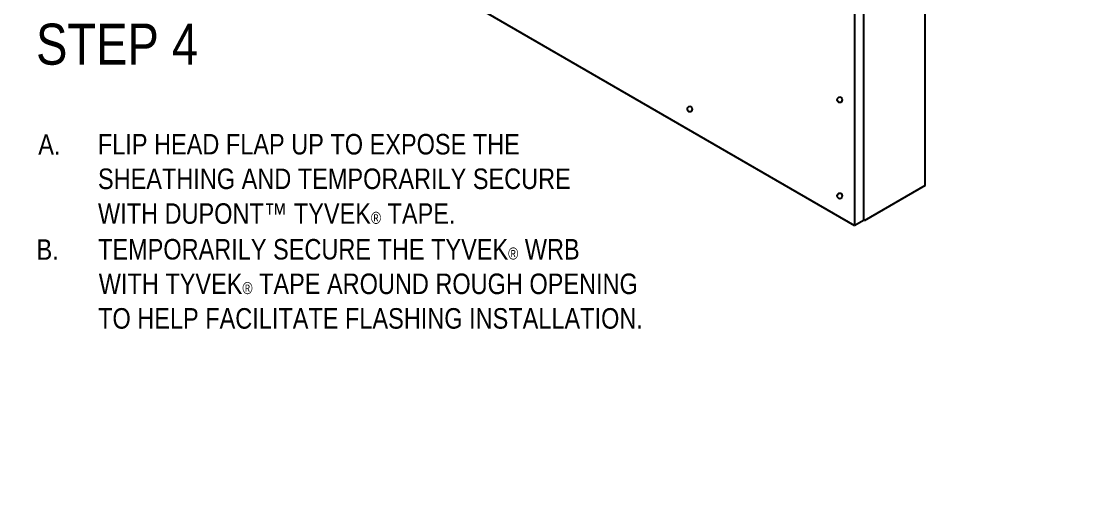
# Model space of a CAD drawing. Header units: inches. Extents: x -24 to 76, y -57 to 19.
# Drawn here: x -16.14 to -7.99, y -7.03 to -3.38 of the extents above; entities that cross this region are included whole.
import ezdxf

# ---------------------------------------------------------------- set-up
doc = ezdxf.new("R2010")
doc.units = ezdxf.units.IN
doc.header["$MEASUREMENT"] = 0
for name, color, linetype, lineweight in [('.ATI-TEXT', 7, 'Continuous', 0), ('G-ANNO-TTLB', 7, 'Continuous', 0), ('TYVEK', 7, 'Continuous', 0), ('WALL SCRATCH', 7, 'Continuous', 0)]:
    doc.layers.add(name, color=color, linetype=linetype, lineweight=lineweight)

# ---------------------------------------------------------------- blocks, each defined once
blk = doc.blocks.new('Block_554')
at = {"layer": '.ATI-TEXT', "char_height": 0.2, "attachment_point": 7}
for s, insert in [('\\C18;\\c0;\\FArial Narrow|b0|i0|c1;\\H0.156250;\\W1.000000;A.', (-16.013, -4.3997)), ('\\C18;\\c0;\\FArial Narrow|b0|i0|c1;\\H0.156250;\\W1.000000;FLIP HEAD FLAP UP TO EXPOSE THE', (-15.5593, -4.3997)), ('\\C18;\\c0;\\FArial Narrow|b0|i0|c1;\\H0.156250;\\W1.000000;SHEATHING AND TEMPORARILY SECURE', (-15.5584, -4.6629)), ('\\C18;\\c0;\\FArial Narrow|b0|i0|c1;\\H0.156250;\\W1.000000;WITH DUPONT™ TYVEK\\H0.091094;®\\H0.156250; TAPE.', (-15.5584, -4.9277)), ('\\C18;\\c0;\\FArial Narrow|b0|i0|c1;\\H0.156250;\\W1.000000;B.', (-16.0262, -5.1995)), ('\\C18;\\c0;\\FArial Narrow|b0|i0|c1;\\H0.156250;\\W1.000000;TEMPORARILY SECURE THE TYVEK\\H0.091094;®\\H0.156250; WRB', (-15.558, -5.1995)), ('\\C18;\\c0;\\FArial Narrow|b0|i0|c1;\\H0.156250;\\W1.000000;WITH TYVEK\\H0.091094;®\\H0.156250; TAPE AROUND ROUGH OPENING', (-15.5524, -5.4627)), ('\\C18;\\c0;\\FArial Narrow|b0|i0|c1;\\H0.156250;\\W1.000000;TO HELP FACILITATE FLASHING INSTALLATION.', (-15.5575, -5.7259))]:
    blk.add_mtext(s, dxfattribs=dict(at, insert=insert))

msp = doc.modelspace()

# ---------------------------------------------------------------- hatches: boundary and pattern name
at = {"layer": 'G-ANNO-TTLB', "true_color": 0xff00ff, "transparency": 33554687}
h = msp.add_hatch(color=6, dxfattribs=at)
edge = h.paths.add_edge_path()
edge.add_spline(control_points=[(19.9156, -15.0652), (19.9156, -15.0652), (-20.7721, -15.0652), (-20.7721, -15.0652), (-20.7721, -15.0652), (-20.7721, 19.0598), (-20.7721, 19.0598), (-20.7721, 19.0598), (19.9156, 19.0598), (19.9156, 19.0598), (19.9156, 19.0598), (19.9156, -15.0652), (19.9156, -15.0652)], knot_values=[0, 0, 0, 0, 1, 1, 1, 2, 2, 2, 3, 3, 3, 4, 4, 4, 4], degree=3, periodic=0)
edge = h.paths.add_edge_path()
edge.add_spline(control_points=[(-20.6471, 18.9348), (-20.6471, 18.9348), (-20.6471, -14.9402), (-20.6471, -14.9402), (-20.6471, -14.9402), (19.7906, -14.9402), (19.7906, -14.9402), (19.7906, -14.9402), (19.7906, 18.9348), (19.7906, 18.9348), (19.7906, 18.9348), (-20.6471, 18.9348), (-20.6471, 18.9348)], knot_values=[0, 0, 0, 0, 1, 1, 1, 2, 2, 2, 3, 3, 3, 4, 4, 4, 4], degree=3, periodic=0)
edge.add_line((-20.6471, 18.9348), (-20.6471, 18.9348))

# ---------------------------------------------------------------- linework, layer by layer
at = {"layer": 'G-ANNO-TTLB'}
for points in [[(19.9156, -15.0652), (19.9156, -15.0652), (-20.7721, -15.0652), (-20.7721, -15.0652), (-20.7721, -15.0652), (-20.7721, 19.0598), (-20.7721, 19.0598), (-20.7721, 19.0598), (19.9156, 19.0598), (19.9156, 19.0598), (19.9156, 19.0598), (19.9156, -15.0652), (19.9156, -15.0652)], [(-20.6471, 18.9348), (-20.6471, 18.9348), (-20.6471, -14.9402), (-20.6471, -14.9402), (-20.6471, -14.9402), (19.7906, -14.9402), (19.7906, -14.9402), (19.7906, -14.9402), (19.7906, 18.9348), (19.7906, 18.9348), (19.7906, 18.9348), (-20.6471, 18.9348), (-20.6471, 18.9348)]]:
    msp.add_open_spline(points, degree=3, knots=[0, 0, 0, 0, 1, 1, 1, 2, 2, 2, 3, 3, 3, 4, 4, 4, 4], dxfattribs=at)
at = {"layer": 'TYVEK', "color": 33, "lineweight": 25, "true_color": 0xcc9966}
for q in [(-9.2611, 1.2607), (-9.7245, -4.903)]:
    msp.add_line((-9.2611, -4.6333), q, dxfattribs=at)
at = {"layer": 'WALL SCRATCH', "color": 2, "lineweight": 25, "true_color": 0xffff00}
for p, q in [((-9.7281, -4.8993), (-9.7281, 0.9898)), ((-9.7994, 0.9547), (-9.7994, -4.9393)), ((-13.5326, -2.778), (-9.7994, -4.9393)), ((-9.7301, -4.9006), (-9.7969, -4.9393))]:
    msp.add_line(p, q, dxfattribs=at)
at = {"layer": 'WALL SCRATCH', "color": 252, "lineweight": 25, "true_color": 0x848484}
msp.add_lwpolyline([(-9.9006, -3.4837)], dxfattribs=at)
for centre in [(-9.9121, -3.9808), (-11.0535, -4.0518), (-9.9121, -4.7131)]:
    msp.add_ellipse(centre, major_axis=(0, 0.0221), ratio=0.812499, dxfattribs=at)

# ---------------------------------------------------------------- block references
at = {"layer": '.ATI-TEXT'}
msp.add_blockref('Block_554', (0, 0), dxfattribs=at)

# ---------------------------------------------------------------- texts
at = {"layer": '.ATI-TEXT', "insert": (-16.0298, -3.7182), "char_height": 0.2, "attachment_point": 7}
msp.add_mtext('\\C18;\\c0;\\FArial Narrow|b0|i0|c1;\\H0.312500;\\W1.000000;STEP 4', dxfattribs=at)

doc.saveas('drawing.dxf')
